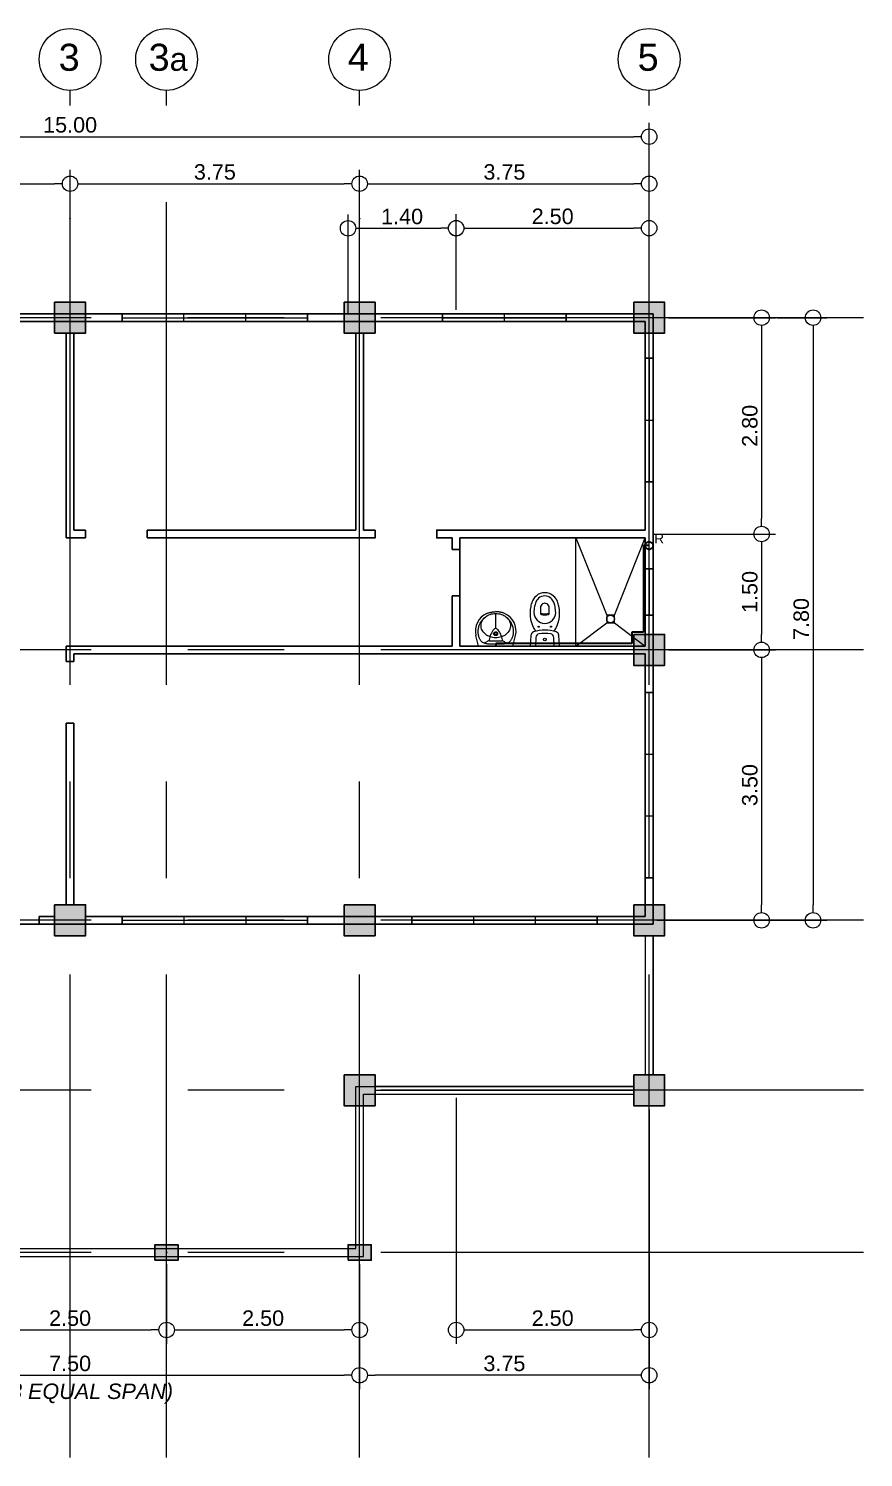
# Model space of a CAD drawing. Header units: metres. Extents: x -460 to 31334, y -1777 to 24987.
# Drawn here: x 249.46 to 260.27, y -948.48 to -929.99 of the extents above; entities that cross this region are included whole.
import ezdxf
from ezdxf.enums import TextEntityAlignment as Align

# ---------------------------------------------------------------- set-up
doc = ezdxf.new("R2010")
doc.units = ezdxf.units.M
doc.header["$MEASUREMENT"] = 0
doc.linetypes.add('ACAD_ISO04W100', pattern=[30, 24, -3, 0, -3])
doc.linetypes.add('CENTER', pattern=[2, 1.25, -0.25, 0.25, -0.25])
doc.layers.get('Defpoints').update_dxf_attribs({"color": 2})
for name, color, linetype, lineweight in [('col', 7, 'Continuous', 25), ('DIM', 8, 'Continuous', 5), ('fix', 8, 'Continuous', 13)]:
    doc.layers.add(name, color=color, linetype=linetype, lineweight=lineweight)
for name, color, linetype, lineweight, true_color in [('DW', 7, 'Continuous', 9, 0xff0a0a), ('MODULE', 7, 'CENTER', 0, 0x24ff24), ('WATER LINE', 7, 'ACAD_ISO04W100', 30, 0x0544ff)]:
    doc.layers.add(name, color=color, linetype=linetype, lineweight=lineweight, true_color=true_color)
doc.layers.add('wall', color=7, linetype='Continuous')
doc.styles.add('50', font='arial.ttf', dxfattribs={"height": 0.125})
doc.styles.add('SAM', font='arial.ttf', dxfattribs={"height": 0.15})
doc.styles.get("Standard").update_dxf_attribs({"font": 'arial.ttf'})
doc.dimstyles.get("Standard").update_dxf_attribs({"dimtxt": 0.2, "dimasz": 0.2, "dimexe": 0.18, "dimexo": 0.05, "dimgap": 0.05, "dimtad": 1, "dimzin": 0, "dimdsep": 46, "dimtxsty": 'Standard', "dimblk": 'DOTBLANK', "dimcen": 0.09, "dimclrd": 256, "dimclre": 256, "dimaunit": 1, "dimadec": 6, "dimazin": 0, "dimtfac": 1, "dimtix": 1, "dimtofl": 0, "dimtmove": 0, "dimatfit": 3, "dimfxl": 1, "dimtolj": 1, "dimtzin": 0, "dimlwd": -1, "dimlwe": -1, "dimarcsym": 0})

# ---------------------------------------------------------------- blocks, each defined once
blk = doc.blocks.new('MODULE')
at = {"layer": 'MODULE', "ltscale": 5, "transparency": 33554687}
for points in [[(7.5, -14.753), (7.5, 2.943)], [(8.75, -14.753), (8.75, 2.943)], [(11.25, -14.753), (11.25, 2.943)], [(15, -14.753), (15, 2.943)], [(17.775, 0), (-3.23, 0)], [(17.775, -4.3), (-3.23, -4.3)], [(17.775, -7.8), (-3.23, -7.8)], [(17.775, -10), (-3.23, -10)], [(17.775, -12.1), (-3.23, -12.1)]]:
    blk.add_lwpolyline(points, dxfattribs=at)
for centre in [(7.5, 3.343), (8.75, 3.343), (11.25, 3.343), (15, 3.343)]:
    blk.add_circle(centre, 0.4, dxfattribs=at)
at = {"layer": 'MODULE', "ltscale": 5, "transparency": 33554687, "char_height": 0.35, "attachment_point": 1, "style": '50'}
for s, insert in [('\\pi0.0854;3', (7.267, 3.546)), ('\\pi-0.03334;3{\\H0.85714x;a}', (8.551, 3.546)), ('\\pi0.07896;4', (11.017, 3.546)), ('\\pi0.08397;5', (14.767, 3.546))]:
    blk.add_mtext_dynamic_manual_height_columns(s, width=0.4, gutter_width=0.5, heights=[0], dxfattribs=dict(at, insert=insert))
blk = doc.blocks.new('_DotBlank')
at = {"color": 0, "linetype": 'ByBlock', "lineweight": -2}
blk.add_line((-0.5, 0), (-1, 0), dxfattribs=at)
blk.add_circle((0, 0), 0.5, dxfattribs=at)
blk = doc.blocks.new('*D928')
at = {"layer": 'Defpoints', "color": 0, "transparency": 16777216}
for p in [(257.499, -931.388), (242.499, -933.531), (257.499, -933.531)]:
    blk.add_point(p, dxfattribs=at)
at = {"layer": 'DIM', "transparency": 16777216}
for p, q in [((242.499, -933.481), (242.499, -931.208)), ((257.499, -933.481), (257.499, -931.208)), ((242.699, -931.388), (257.299, -931.388))]:
    blk.add_line(p, q, dxfattribs=at)
at = {"layer": 'DIM', "transparency": 16777216, "xscale": 0.2, "yscale": 0.2, "zscale": 0.2, "rotation": 180}
blk.add_blockref('_DotBlank', (242.499, -931.388), dxfattribs=at)
at = {"layer": 'DIM', "transparency": 16777216, "xscale": 0.2, "yscale": 0.2, "zscale": 0.2}
blk.add_blockref('_DotBlank', (257.499, -931.388), dxfattribs=at)
at = {"layer": 'DIM', "color": 0, "transparency": 16777216, "insert": (249.999, -931.236), "char_height": 0.2, "attachment_point": 5}
blk.add_mtext('\\A1;15.00', dxfattribs=at)
blk = doc.blocks.new('*D795')
at = {"layer": 'Defpoints', "color": 0, "transparency": 16777216}
for p in [(249.999, -931.997), (246.249, -933.531), (249.999, -933.531)]:
    blk.add_point(p, dxfattribs=at)
at = {"layer": 'DIM', "transparency": 16777216}
for p, q in [((246.249, -933.481), (246.249, -931.817)), ((249.999, -933.481), (249.999, -931.817)), ((246.449, -931.997), (249.799, -931.997))]:
    blk.add_line(p, q, dxfattribs=at)
at = {"layer": 'DIM', "transparency": 16777216, "xscale": 0.2, "yscale": 0.2, "zscale": 0.2, "rotation": 180}
blk.add_blockref('_DotBlank', (246.249, -931.997), dxfattribs=at)
at = {"layer": 'DIM', "transparency": 16777216, "xscale": 0.2, "yscale": 0.2, "zscale": 0.2}
blk.add_blockref('_DotBlank', (249.999, -931.997), dxfattribs=at)
at = {"layer": 'DIM', "color": 0, "transparency": 16777216, "insert": (248.124, -931.845), "char_height": 0.2, "attachment_point": 5}
blk.add_mtext('\\A1;3.75', dxfattribs=at)
blk = doc.blocks.new('*D796')
at = {"layer": 'Defpoints', "color": 0, "transparency": 16777216}
for p in [(253.749, -931.997), (249.999, -933.531), (253.749, -933.531)]:
    blk.add_point(p, dxfattribs=at)
at = {"layer": 'DIM', "transparency": 16777216}
for p, q in [((249.999, -933.481), (249.999, -931.817)), ((253.749, -933.481), (253.749, -931.817)), ((250.199, -931.997), (253.549, -931.997))]:
    blk.add_line(p, q, dxfattribs=at)
at = {"layer": 'DIM', "transparency": 16777216, "xscale": 0.2, "yscale": 0.2, "zscale": 0.2, "rotation": 180}
blk.add_blockref('_DotBlank', (249.999, -931.997), dxfattribs=at)
at = {"layer": 'DIM', "transparency": 16777216, "xscale": 0.2, "yscale": 0.2, "zscale": 0.2}
blk.add_blockref('_DotBlank', (253.749, -931.997), dxfattribs=at)
at = {"layer": 'DIM', "color": 0, "transparency": 16777216, "insert": (251.874, -931.845), "char_height": 0.2, "attachment_point": 5}
blk.add_mtext('\\A1;3.75', dxfattribs=at)
blk = doc.blocks.new('*D797')
at = {"layer": 'Defpoints', "color": 0, "transparency": 16777216}
for p in [(257.499, -931.997), (253.749, -933.531), (257.499, -933.531)]:
    blk.add_point(p, dxfattribs=at)
at = {"layer": 'DIM', "transparency": 16777216}
for p, q in [((253.749, -933.481), (253.749, -931.817)), ((257.499, -933.481), (257.499, -931.817)), ((253.949, -931.997), (257.299, -931.997))]:
    blk.add_line(p, q, dxfattribs=at)
at = {"layer": 'DIM', "transparency": 16777216, "xscale": 0.2, "yscale": 0.2, "zscale": 0.2, "rotation": 180}
blk.add_blockref('_DotBlank', (253.749, -931.997), dxfattribs=at)
at = {"layer": 'DIM', "transparency": 16777216, "xscale": 0.2, "yscale": 0.2, "zscale": 0.2}
blk.add_blockref('_DotBlank', (257.499, -931.997), dxfattribs=at)
at = {"layer": 'DIM', "color": 0, "transparency": 16777216, "insert": (255.624, -931.845), "char_height": 0.2, "attachment_point": 5}
blk.add_mtext('\\A1;3.75', dxfattribs=at)
blk = doc.blocks.new('*D801')
at = {"layer": 'Defpoints', "color": 0, "transparency": 16777216}
for p in [(257.699, -936.531), (257.699, -938.031), (258.955, -938.031)]:
    blk.add_point(p, dxfattribs=at)
at = {"layer": 'DIM', "transparency": 16777216}
for p, q in [((257.749, -936.531), (259.135, -936.531)), ((258.955, -936.731), (258.955, -937.831)), ((257.749, -938.031), (259.135, -938.031))]:
    blk.add_line(p, q, dxfattribs=at)
at = {"layer": 'DIM', "transparency": 16777216, "xscale": 0.2, "yscale": 0.2, "zscale": 0.2}
for p, rotation in [((258.955, -936.531), 90), ((258.955, -938.031), 270)]:
    blk.add_blockref('_DotBlank', p, dxfattribs=dict(at, rotation=rotation))
at = {"layer": 'DIM', "color": 0, "transparency": 16777216, "insert": (258.803, -937.281), "char_height": 0.2, "attachment_point": 5, "rotation": 90}
blk.add_mtext('\\A1;1.50', dxfattribs=at)
blk = doc.blocks.new('*D930')
at = {"layer": 'Defpoints', "color": 0, "transparency": 16777216}
for p in [(257.699, -933.731), (257.499, -936.531), (258.955, -936.531)]:
    blk.add_point(p, dxfattribs=at)
at = {"layer": 'DIM', "transparency": 16777216}
for p, q in [((257.749, -933.731), (259.135, -933.731)), ((258.955, -933.931), (258.955, -936.331)), ((257.549, -936.531), (259.135, -936.531))]:
    blk.add_line(p, q, dxfattribs=at)
at = {"layer": 'DIM', "transparency": 16777216, "xscale": 0.2, "yscale": 0.2, "zscale": 0.2}
for p, rotation in [((258.955, -933.731), 90), ((258.955, -936.531), 270)]:
    blk.add_blockref('_DotBlank', p, dxfattribs=dict(at, rotation=rotation))
at = {"layer": 'DIM', "color": 0, "transparency": 16777216, "insert": (258.803, -935.131), "char_height": 0.2, "attachment_point": 5, "rotation": 90}
blk.add_mtext('\\A1;2.80', dxfattribs=at)
blk = doc.blocks.new('A$C760102CB')
at = {"layer": 'fix', "transparency": 33554687}
for p, q in [((0.071, 0.69), (0.077, 0.579)), ((0.308, 0.578), (0.315, 0.69))]:
    blk.add_line(p, q, dxfattribs=at)
for points in [[(0.011, 0.552, 0.313572), (0.046, 0.507, 0.148983), (0.339, 0.506, 0.313572), (0.374, 0.551), (0.383, 0.69), (0.003, 0.69)], [(0.333, 0.256, 0.997252), (0.051, 0.257, 0.054268), (0.059, 0.177, 0.040235), (0.075, 0.124, 0.119968), (0.112, 0.071, 0.181516), (0.191, 0.041, 0.181516), (0.271, 0.07, 0.119968), (0.308, 0.123, 0.040235), (0.325, 0.177, 0.054268)], [(0.248, 0.271, 0.353967), (0.24, 0.281, 0.105376), (0.143, 0.281, 0.353967), (0.135, 0.272), (0.135, 0.193, 1), (0.248, 0.193)]]:
    blk.add_lwpolyline(points, format="xyb", close=True, dxfattribs=at)
blk.add_lwpolyline([(0.072, 0.5, 0.204199), (0.009, 0.177, 0.040235), (0.028, 0.115, 0.119968), (0.078, 0.043, 0.181516), (0.191, 0, 0.181516), (0.304, 0.042, 0.119968), (0.356, 0.114, 0.040235), (0.374, 0.176, 0.204199), (0.313, 0.499)], format="xyb", dxfattribs=at)
for centre, radius in [((0.193, 0.607), 0.0175), ((0.112, 0.44), 0.0075), ((0.272, 0.44), 0.0075)]:
    blk.add_circle(centre, radius, dxfattribs=at)
for centre, radius, start, end in [((0.127, 0.582), 0.05, 183.2724, 260.6544), ((0.259, 0.581), 0.05, 279.0654, 356.4474), ((0.194, 0.987), 0.461, 260.6544, 279.0654), ((0.191, 0.053), 0.219, 74.9202, 104.7996)]:
    blk.add_arc(centre, radius, start, end, dxfattribs=at)
blk = doc.blocks.new('A$C1BDC7D92')
at = {"layer": 'fix', "linetype": 'Continuous', "transparency": 33554687}
for p, q in [((0.043, 0.479), (0.007, 0.332)), ((0.523, 0.479), (0.043, 0.479)), ((0.523, 0.479), (0.558, 0.332))]:
    blk.add_line(p, q, dxfattribs=at)
at = {"layer": 'fix', "transparency": 33554687}
for p, q in [((0.193, 0.402), (0.122, 0.438)), ((0.372, 0.402), (0.443, 0.438))]:
    blk.add_line(p, q, dxfattribs=at)
at = {"layer": 'fix', "linetype": 'Continuous', "transparency": 33554687}
for points in [[(0.138, 0.075), (0.127, 0.083), (0.118, 0.091), (0.11, 0.099), (0.11, 0.099), (0.101, 0.108), (0.094, 0.118), (0.086, 0.127), (0.079, 0.137), (0.073, 0.148), (0.067, 0.159), (0.061, 0.17), (0.057, 0.181), (0.057, 0.181), (0.052, 0.193), (0.049, 0.204), (0.045, 0.216), (0.043, 0.229), (0.041, 0.241), (0.039, 0.253), (0.038, 0.266), (0.038, 0.278), (0.038, 0.278), (0.039, 0.291), (0.04, 0.304), (0.041, 0.316), (0.043, 0.328), (0.046, 0.34), (0.049, 0.352), (0.053, 0.362), (0.057, 0.372), (0.057, 0.372), (0.061, 0.382), (0.066, 0.39), (0.071, 0.398), (0.076, 0.405), (0.082, 0.412), (0.089, 0.418), (0.095, 0.423), (0.102, 0.428), (0.102, 0.428), (0.109, 0.432), (0.117, 0.436), (0.125, 0.439), (0.132, 0.442), (0.14, 0.445), (0.148, 0.447), (0.156, 0.449), (0.164, 0.45), (0.164, 0.45), (0.171, 0.451), (0.178, 0.452), (0.185, 0.452), (0.192, 0.453), (0.199, 0.453), (0.206, 0.453), (0.213, 0.453), (0.22, 0.453), (0.22, 0.453), (0.228, 0.453), (0.235, 0.453), (0.243, 0.453), (0.251, 0.453), (0.258, 0.453), (0.266, 0.453), (0.273, 0.453), (0.281, 0.453), (0.281, 0.453), (0.288, 0.453), (0.295, 0.453), (0.302, 0.453), (0.309, 0.453), (0.315, 0.453), (0.322, 0.453), (0.329, 0.453), (0.337, 0.453), (0.337, 0.453), (0.344, 0.453), (0.352, 0.453), (0.359, 0.453), (0.367, 0.453), (0.375, 0.453), (0.383, 0.452), (0.391, 0.451), (0.4, 0.45), (0.4, 0.45), (0.408, 0.449), (0.416, 0.447), (0.424, 0.445), (0.432, 0.442), (0.44, 0.439), (0.448, 0.436), (0.456, 0.432), (0.463, 0.428), (0.463, 0.428), (0.47, 0.423), (0.476, 0.418), (0.483, 0.412), (0.489, 0.405), (0.494, 0.398), (0.499, 0.39), (0.504, 0.382), (0.509, 0.372), (0.509, 0.372), (0.513, 0.362), (0.516, 0.352), (0.519, 0.34), (0.522, 0.328), (0.524, 0.316), (0.526, 0.304), (0.527, 0.291), (0.527, 0.278), (0.527, 0.278), (0.527, 0.266), (0.526, 0.253), (0.524, 0.241), (0.522, 0.229), (0.52, 0.216), (0.517, 0.204), (0.513, 0.193), (0.509, 0.181), (0.509, 0.181), (0.504, 0.17), (0.498, 0.159), (0.492, 0.148), (0.486, 0.137), (0.479, 0.127), (0.472, 0.118), (0.464, 0.108), (0.455, 0.099), (0.455, 0.099), (0.447, 0.091), (0.438, 0.083), (0.427, 0.075)], [(0.283, 0.234), (0.283, 0.169), (0.283, 0.103), (0.283, 0.025)]]:
    blk.add_lwpolyline(points, dxfattribs=at)
blk.add_lwpolyline([(0.31, 0.247, 0.133789), (0.375, 0.393, 0.453405), (0.363, 0.406), (0.202, 0.406, 0.453405), (0.19, 0.393, 0.133789), (0.255, 0.247)], format="xyb", dxfattribs=at)
blk.add_lwpolyline([(0.283, 0.025, -0.082757), (0.203, 0.039, -0.090524), (0.138, 0.075, -0.104224), (0.093, 0.132, -0.116526), (0.078, 0.195, -0.116526), (0.093, 0.258, -0.104224), (0.138, 0.314, -0.090524), (0.203, 0.35, -0.082757), (0.283, 0.364, -0.082757), (0.362, 0.35, -0.090524), (0.427, 0.314, -0.104224), (0.472, 0.258, -0.116526), (0.487, 0.195, -0.116526), (0.472, 0.132, -0.104224), (0.427, 0.075, -0.090524), (0.362, 0.039, -0.082757)], format="xyb", close=True, dxfattribs=at)
at = {"layer": 'fix', "transparency": 33554687}
for points in [[(0.16, 0.025), (0.17, 0.021), (0.18, 0.018), (0.188, 0.015), (0.195, 0.013), (0.202, 0.011), (0.208, 0.01), (0.214, 0.009), (0.219, 0.008), (0.225, 0.007), (0.231, 0.006), (0.238, 0.005), (0.245, 0.004), (0.253, 0.003), (0.262, 0.002), (0.271, 0.001), (0.283, 0)], [(0.405, 0.025), (0.395, 0.021), (0.386, 0.018), (0.377, 0.015), (0.37, 0.013), (0.363, 0.011), (0.357, 0.01), (0.351, 0.009), (0.346, 0.008), (0.34, 0.007), (0.334, 0.006), (0.327, 0.005), (0.32, 0.004), (0.312, 0.003), (0.304, 0.002), (0.294, 0.001), (0.283, 0)]]:
    blk.add_lwpolyline(points, dxfattribs=at)
at = {"layer": 'fix', "linetype": 'Continuous', "transparency": 33554687}
for radius in [0.0264, 0.0185]:
    blk.add_circle((0.283, 0.307), radius, dxfattribs=at)
for centre, radius, start, end in [((0.267, 0.269), 0.267, 166.4993, 246.3994), ((0.283, 0.269), 0.0353, 219.2954, 320.7046), ((0.298, 0.269), 0.267, 293.6006, 13.5007)]:
    blk.add_arc(centre, radius, start, end, dxfattribs=at)
at = {"layer": 'fix', "transparency": 33554687, "text_generation_flag": 4, "flags": 1}
for tag, p in [('ASCATNO', (0.283, 0.479)), ('ASCOLOR', (0.283, 0.469)), ('ASNAME', (0.283, 0.474))]:
    blk.add_attdef(tag, text='', height=0.00294, rotation=180, dxfattribs=at).set_placement(p, align=Align.MIDDLE)
blk = doc.blocks.new('*D809')
at = {"layer": 'Defpoints', "color": 0, "transparency": 16777216}
for p in [(257.699, -938.031), (257.549, -941.531), (258.955, -941.531)]:
    blk.add_point(p, dxfattribs=at)
at = {"layer": 'DIM', "transparency": 16777216}
for p, q in [((257.749, -938.031), (259.135, -938.031)), ((258.955, -938.231), (258.955, -941.331)), ((257.599, -941.531), (259.135, -941.531))]:
    blk.add_line(p, q, dxfattribs=at)
at = {"layer": 'DIM', "transparency": 16777216, "xscale": 0.2, "yscale": 0.2, "zscale": 0.2}
for p, rotation in [((258.955, -938.031), 90), ((258.955, -941.531), 270)]:
    blk.add_blockref('_DotBlank', p, dxfattribs=dict(at, rotation=rotation))
at = {"layer": 'DIM', "color": 0, "transparency": 16777216, "insert": (258.803, -939.781), "char_height": 0.2, "attachment_point": 5, "rotation": 90}
blk.add_mtext('\\A1;3.50', dxfattribs=at)
blk = doc.blocks.new('*D810')
at = {"layer": 'Defpoints', "color": 0, "transparency": 16777216}
for p in [(259.105, -933.731), (257.699, -941.531), (259.622, -941.531)]:
    blk.add_point(p, dxfattribs=at)
at = {"layer": 'DIM', "transparency": 16777216}
for p, q in [((259.155, -933.731), (259.802, -933.731)), ((259.622, -933.931), (259.622, -941.331)), ((257.749, -941.531), (259.802, -941.531))]:
    blk.add_line(p, q, dxfattribs=at)
at = {"layer": 'DIM', "transparency": 16777216, "xscale": 0.2, "yscale": 0.2, "zscale": 0.2}
for p, rotation in [((259.622, -933.731), 90), ((259.622, -941.531), 270)]:
    blk.add_blockref('_DotBlank', p, dxfattribs=dict(at, rotation=rotation))
at = {"layer": 'DIM', "color": 0, "transparency": 16777216, "insert": (259.469, -937.631), "char_height": 0.2, "attachment_point": 5, "rotation": 90}
blk.add_mtext('\\A1;7.80', dxfattribs=at)
blk = doc.blocks.new('*D813')
at = {"layer": 'Defpoints', "color": 0, "transparency": 16777216}
for p in [(257.499, -932.572), (254.999, -933.681), (257.499, -933.731)]:
    blk.add_point(p, dxfattribs=at)
at = {"layer": 'DIM', "transparency": 16777216}
for p, q in [((254.999, -933.631), (254.999, -932.392)), ((257.499, -933.681), (257.499, -932.392)), ((255.199, -932.572), (257.299, -932.572))]:
    blk.add_line(p, q, dxfattribs=at)
at = {"layer": 'DIM', "transparency": 16777216, "xscale": 0.2, "yscale": 0.2, "zscale": 0.2, "rotation": 180}
blk.add_blockref('_DotBlank', (254.999, -932.572), dxfattribs=at)
at = {"layer": 'DIM', "transparency": 16777216, "xscale": 0.2, "yscale": 0.2, "zscale": 0.2}
blk.add_blockref('_DotBlank', (257.499, -932.572), dxfattribs=at)
at = {"layer": 'DIM', "color": 0, "transparency": 16777216, "insert": (256.249, -932.42), "char_height": 0.2, "attachment_point": 5}
blk.add_mtext('\\A1;2.50', dxfattribs=at)
blk = doc.blocks.new('*D814')
at = {"layer": 'Defpoints', "color": 0, "transparency": 16777216}
for p in [(254.999, -932.574), (254.999, -933.531), (253.599, -933.731)]:
    blk.add_point(p, dxfattribs=at)
at = {"layer": 'DIM', "transparency": 16777216}
for p, q in [((253.599, -933.681), (253.599, -932.394)), ((254.999, -933.481), (254.999, -932.394)), ((253.799, -932.574), (254.799, -932.574))]:
    blk.add_line(p, q, dxfattribs=at)
at = {"layer": 'DIM', "transparency": 16777216, "xscale": 0.2, "yscale": 0.2, "zscale": 0.2, "rotation": 180}
blk.add_blockref('_DotBlank', (253.599, -932.574), dxfattribs=at)
at = {"layer": 'DIM', "transparency": 16777216, "xscale": 0.2, "yscale": 0.2, "zscale": 0.2}
blk.add_blockref('_DotBlank', (254.999, -932.574), dxfattribs=at)
at = {"layer": 'DIM', "color": 0, "transparency": 16777216, "insert": (254.299, -932.422), "char_height": 0.2, "attachment_point": 5}
blk.add_mtext('\\A1;1.40', dxfattribs=at)
blk = doc.blocks.new('*D815')
at = {"layer": 'Defpoints', "color": 0, "transparency": 16777216}
for p in [(254.999, -943.781), (257.499, -943.931), (257.499, -946.834)]:
    blk.add_point(p, dxfattribs=at)
at = {"layer": 'DIM', "transparency": 16777216}
for p, q in [((254.999, -943.831), (254.999, -947.014)), ((257.499, -943.981), (257.499, -947.014)), ((255.199, -946.834), (257.299, -946.834))]:
    blk.add_line(p, q, dxfattribs=at)
at = {"layer": 'DIM', "transparency": 16777216, "xscale": 0.2, "yscale": 0.2, "zscale": 0.2, "rotation": 180}
blk.add_blockref('_DotBlank', (254.999, -946.834), dxfattribs=at)
at = {"layer": 'DIM', "transparency": 16777216, "xscale": 0.2, "yscale": 0.2, "zscale": 0.2}
blk.add_blockref('_DotBlank', (257.499, -946.834), dxfattribs=at)
at = {"layer": 'DIM', "color": 0, "transparency": 16777216, "insert": (256.249, -946.682), "char_height": 0.2, "attachment_point": 5}
blk.add_mtext('\\A1;2.50', dxfattribs=at)
blk = doc.blocks.new('*D817')
at = {"layer": 'Defpoints', "color": 0, "transparency": 16777216}
for p in [(246.249, -945.931), (253.749, -945.931), (253.749, -947.42)]:
    blk.add_point(p, dxfattribs=at)
at = {"layer": 'DIM', "transparency": 16777216}
for p, q in [((246.249, -945.981), (246.249, -947.6)), ((253.749, -945.981), (253.749, -947.6)), ((246.449, -947.42), (253.549, -947.42))]:
    blk.add_line(p, q, dxfattribs=at)
at = {"layer": 'DIM', "transparency": 16777216, "xscale": 0.2, "yscale": 0.2, "zscale": 0.2, "rotation": 180}
blk.add_blockref('_DotBlank', (246.249, -947.42), dxfattribs=at)
at = {"layer": 'DIM', "transparency": 16777216, "xscale": 0.2, "yscale": 0.2, "zscale": 0.2}
blk.add_blockref('_DotBlank', (253.749, -947.42), dxfattribs=at)
at = {"layer": 'DIM', "color": 0, "transparency": 16777216, "insert": (249.999, -947.268), "char_height": 0.2, "attachment_point": 5}
blk.add_mtext('\\A1;7.50', dxfattribs=at)
blk = doc.blocks.new('*D819')
at = {"layer": 'Defpoints', "color": 0, "transparency": 16777216}
for p in [(248.749, -945.931), (251.249, -945.931), (251.249, -946.834)]:
    blk.add_point(p, dxfattribs=at)
at = {"layer": 'DIM', "transparency": 16777216}
for p, q in [((248.749, -945.981), (248.749, -947.014)), ((251.249, -945.981), (251.249, -947.014)), ((248.949, -946.834), (251.049, -946.834))]:
    blk.add_line(p, q, dxfattribs=at)
at = {"layer": 'DIM', "transparency": 16777216, "xscale": 0.2, "yscale": 0.2, "zscale": 0.2, "rotation": 180}
blk.add_blockref('_DotBlank', (248.749, -946.834), dxfattribs=at)
at = {"layer": 'DIM', "transparency": 16777216, "xscale": 0.2, "yscale": 0.2, "zscale": 0.2}
blk.add_blockref('_DotBlank', (251.249, -946.834), dxfattribs=at)
at = {"layer": 'DIM', "color": 0, "transparency": 16777216, "insert": (249.999, -946.682), "char_height": 0.2, "attachment_point": 5}
blk.add_mtext('\\A1;2.50', dxfattribs=at)
blk = doc.blocks.new('*D820')
at = {"layer": 'Defpoints', "color": 0, "transparency": 16777216}
for p in [(251.249, -945.931), (253.749, -945.931), (253.749, -946.834)]:
    blk.add_point(p, dxfattribs=at)
at = {"layer": 'DIM', "transparency": 16777216}
for p, q in [((251.249, -945.981), (251.249, -947.014)), ((253.749, -945.981), (253.749, -947.014)), ((251.449, -946.834), (253.549, -946.834))]:
    blk.add_line(p, q, dxfattribs=at)
at = {"layer": 'DIM', "transparency": 16777216, "xscale": 0.2, "yscale": 0.2, "zscale": 0.2, "rotation": 180}
blk.add_blockref('_DotBlank', (251.249, -946.834), dxfattribs=at)
at = {"layer": 'DIM', "transparency": 16777216, "xscale": 0.2, "yscale": 0.2, "zscale": 0.2}
blk.add_blockref('_DotBlank', (253.749, -946.834), dxfattribs=at)
at = {"layer": 'DIM', "color": 0, "transparency": 16777216, "insert": (252.499, -946.682), "char_height": 0.2, "attachment_point": 5}
blk.add_mtext('\\A1;2.50', dxfattribs=at)
blk = doc.blocks.new('*D821')
at = {"layer": 'Defpoints', "color": 0, "transparency": 16777216}
for p in [(257.499, -943.931), (253.749, -945.931), (253.749, -947.42)]:
    blk.add_point(p, dxfattribs=at)
at = {"layer": 'DIM', "transparency": 16777216}
for p, q in [((257.499, -943.981), (257.499, -947.6)), ((253.749, -945.981), (253.749, -947.6)), ((257.299, -947.42), (253.949, -947.42))]:
    blk.add_line(p, q, dxfattribs=at)
at = {"layer": 'DIM', "transparency": 16777216, "xscale": 0.2, "yscale": 0.2, "zscale": 0.2, "rotation": 180}
blk.add_blockref('_DotBlank', (253.749, -947.42), dxfattribs=at)
at = {"layer": 'DIM', "transparency": 16777216, "xscale": 0.2, "yscale": 0.2, "zscale": 0.2}
blk.add_blockref('_DotBlank', (257.499, -947.42), dxfattribs=at)
at = {"layer": 'DIM', "color": 0, "transparency": 16777216, "insert": (255.624, -947.268), "char_height": 0.2, "attachment_point": 5}
blk.add_mtext('\\A1;3.75', dxfattribs=at)

msp = doc.modelspace()

# ---------------------------------------------------------------- hatches: boundary and pattern name
at = {"layer": 'col', "true_color": 0x808080, "transparency": 33554687}
h = msp.add_hatch(color=8, dxfattribs=at)
h.dxf.hatch_style = 1
h.paths.add_polyline_path([(249.79852, -933.53095), (250.19852, -933.53095), (250.19852, -933.93095), (249.79852, -933.93095)])
h = msp.add_hatch(color=8, dxfattribs=at)
h.dxf.hatch_style = 1
h.paths.add_polyline_path([(253.54852, -933.53095), (253.94852, -933.53095), (253.94852, -933.93095), (253.54852, -933.93095)])
h = msp.add_hatch(color=8, dxfattribs=at)
h.dxf.hatch_style = 1
h.paths.add_polyline_path([(257.29852, -933.53095), (257.69852, -933.53095), (257.69852, -933.93095), (257.29852, -933.93095)])
h = msp.add_hatch(color=8, dxfattribs=at)
h.dxf.hatch_style = 1
h.paths.add_polyline_path([(257.29852, -937.83095), (257.69852, -937.83095), (257.69852, -938.23095), (257.29852, -938.23095)])
h = msp.add_hatch(color=8, dxfattribs=at)
h.dxf.hatch_style = 1
h.paths.add_polyline_path([(249.79852, -941.33095), (250.19852, -941.33095), (250.19852, -941.73095), (249.79852, -941.73095)])
h = msp.add_hatch(color=8, dxfattribs=at)
h.dxf.hatch_style = 1
h.paths.add_polyline_path([(253.54852, -941.33095), (253.94852, -941.33095), (253.94852, -941.73095), (253.54852, -941.73095)])
h = msp.add_hatch(color=8, dxfattribs=at)
h.dxf.hatch_style = 1
h.paths.add_polyline_path([(257.29852, -941.33095), (257.69852, -941.33095), (257.69852, -941.73095), (257.29852, -941.73095)])
h = msp.add_hatch(color=8, dxfattribs=at)
h.dxf.hatch_style = 1
h.paths.add_polyline_path([(253.54852, -943.53095), (253.94852, -943.53095), (253.94852, -943.93095), (253.54852, -943.93095)])
h = msp.add_hatch(color=8, dxfattribs=at)
h.dxf.hatch_style = 1
h.paths.add_polyline_path([(257.29852, -943.53095), (257.69852, -943.53095), (257.69852, -943.93095), (257.29852, -943.93095)])
h = msp.add_hatch(color=8, dxfattribs=at)
h.dxf.hatch_style = 1
h.paths.add_polyline_path([(251.09852, -945.93095), (251.09852, -945.73095), (251.39852, -945.73095), (251.39852, -945.93095)])
h = msp.add_hatch(color=8, dxfattribs=at)
h.dxf.hatch_style = 1
h.paths.add_polyline_path([(253.59852, -945.93095), (253.59852, -945.73095), (253.89852, -945.73095), (253.89852, -945.93095)])

# ---------------------------------------------------------------- linework, layer by layer
at = {"color": 8, "lineweight": 9, "true_color": 0x808080, "transparency": 33554687}
for points in [[(257.44852, -941.73095), (257.44852, -943.53095)], [(257.54852, -943.53095), (257.54852, -941.73095)], [(257.54852, -941.73095), (257.54852, -943.53095)], [(242.69852, -943.78095), (246.19852, -943.78095), (246.19852, -945.88095), (253.79852, -945.88095), (253.79852, -943.78095), (257.29852, -943.78095)], [(246.19852, -943.93095), (246.29852, -943.93095), (246.29852, -945.78095), (253.69852, -945.78095), (253.69852, -943.68095), (257.29852, -943.68095)]]:
    msp.add_lwpolyline(points, dxfattribs=at)
at = {"color": 8, "lineweight": 5, "true_color": 0x808080, "transparency": 33554687}
msp.add_lwpolyline([(257.29852, -943.73095), (257.29852, -943.68095), (253.94852, -943.68095), (253.94852, -943.73095), (257.29852, -943.73095)], dxfattribs=at)
at = {"color": 8, "true_color": 0x808080, "transparency": 33554687}
for p in [(249.99852, -932.45039), (253.74852, -932.45039), (251.24852, -945.83095)]:
    msp.add_point(p, dxfattribs=at)
at = {"layer": 'col', "color": 8, "true_color": 0x808080, "transparency": 33554687}
for points in [[(249.79852, -933.53095), (250.19852, -933.53095), (250.19852, -933.93095), (249.79852, -933.93095)], [(253.54852, -933.53095), (253.94852, -933.53095), (253.94852, -933.93095), (253.54852, -933.93095)], [(257.29852, -933.53095), (257.69852, -933.53095), (257.69852, -933.93095), (257.29852, -933.93095)], [(257.29852, -937.83095), (257.69852, -937.83095), (257.69852, -938.23095), (257.29852, -938.23095)], [(249.79852, -941.33095), (250.19852, -941.33095), (250.19852, -941.73095), (249.79852, -941.73095)], [(253.54852, -941.33095), (253.94852, -941.33095), (253.94852, -941.73095), (253.54852, -941.73095)], [(257.29852, -941.33095), (257.69852, -941.33095), (257.69852, -941.73095), (257.29852, -941.73095)], [(253.54852, -943.53095), (253.94852, -943.53095), (253.94852, -943.93095), (253.54852, -943.93095)], [(257.29852, -943.53095), (257.69852, -943.53095), (257.69852, -943.93095), (257.29852, -943.93095)], [(251.09852, -945.93095), (251.09852, -945.73095), (251.39852, -945.73095), (251.39852, -945.93095)], [(253.59852, -945.93095), (253.59852, -945.73095), (253.89852, -945.73095), (253.89852, -945.93095)]]:
    msp.add_lwpolyline(points, close=True, dxfattribs=at)
at = {"layer": 'DW', "color": 8, "true_color": 0x808080, "transparency": 33554687}
for points in [[(250.67352, -933.73095), (253.07352, -933.73095)], [(251.47352, -933.78095), (251.47352, -933.68095)], [(252.27352, -933.78095), (252.27352, -933.68095)], [(254.82352, -933.73095), (256.42352, -933.73095)], [(255.62352, -933.78095), (255.62352, -933.68095)], [(257.49852, -934.25595), (257.49852, -935.85595)], [(257.44852, -935.05595), (257.54852, -935.05595)], [(257.49852, -936.98095), (257.49852, -937.58095)], [(257.49852, -940.98095), (257.49852, -938.58095)], [(257.44852, -939.38095), (257.54852, -939.38095)], [(257.44852, -940.18095), (257.54852, -940.18095)], [(250.67352, -941.53095), (253.07352, -941.53095)], [(251.47352, -941.48095), (251.47352, -941.58095)], [(252.27352, -941.48095), (252.27352, -941.58095)], [(254.42352, -941.53095), (256.82352, -941.53095)], [(255.22352, -941.48095), (255.22352, -941.58095)], [(256.02352, -941.48095), (256.02352, -941.58095)]]:
    msp.add_lwpolyline(points, dxfattribs=at)
at = {"layer": 'fix', "color": 8, "lineweight": 18, "true_color": 0x808080, "transparency": 33554687}
for points in [[(256.54852, -936.5803), (256.94852, -937.58095), (257.04852, -937.58095), (257.44852, -936.58095)], [(256.54852, -937.98095), (256.54852, -936.58095)], [(256.54852, -937.98095), (256.94852, -937.68095), (257.04852, -937.68095), (257.44852, -937.98095)]]:
    msp.add_lwpolyline(points, dxfattribs=at)
msp.add_lwpolyline([(256.94852, -937.68095), (257.04852, -937.68095), (257.04852, -937.58095), (256.94852, -937.58095)], close=True, dxfattribs=at)
msp.add_circle((256.99852, -937.63095), 0.05, dxfattribs=at)
at = {"layer": 'wall', "color": 8, "true_color": 0x808080, "transparency": 33554687}
for p, q in [((242.54852, -933.78095), (257.44852, -933.78095)), ((257.44852, -933.78095), (257.44852, -936.48095)), ((253.79852, -933.93095), (253.79852, -936.48095)), ((250.19852, -936.58095), (249.94852, -936.58095)), ((253.79852, -936.48095), (253.94852, -936.48095)), ((254.94852, -936.58095), (254.94852, -936.73095)), ((257.44852, -936.58095), (255.04852, -936.58095)), ((255.04852, -936.58095), (255.04852, -937.98095)), ((257.44852, -937.98095), (257.44852, -936.58095)), ((254.94852, -937.33095), (254.94852, -937.98095)), ((254.94852, -937.98095), (249.94852, -937.98095)), ((249.94852, -937.98095), (249.94852, -938.17939)), ((257.44852, -938.08095), (250.04852, -938.08095)), ((250.04852, -938.08095), (250.04852, -938.17939)), ((257.44852, -941.48095), (257.44852, -938.08095)), ((250.04852, -938.17939), (249.94852, -938.17939)), ((249.94852, -938.98095), (249.94852, -941.33095)), ((250.04852, -938.98095), (249.94852, -938.98095)), ((250.04852, -938.98095), (250.04852, -941.33095)), ((250.19852, -941.48095), (257.44852, -941.48095))]:
    msp.add_line(p, q, dxfattribs=at)
msp.add_lwpolyline([(242.44852, -933.68095), (242.44852, -941.58095), (257.54852, -941.58095), (257.54852, -933.68095)], close=True, dxfattribs=at)
for points in [[(250.67352, -933.78095), (250.67352, -933.68095)], [(253.07352, -933.78095), (253.07352, -933.68095)], [(254.82352, -933.78095), (254.82352, -933.68095)], [(256.42352, -933.78095), (256.42352, -933.68095)], [(249.94852, -933.93095), (249.94852, -936.58095)], [(250.04852, -933.93095), (250.04852, -936.48095), (250.19852, -936.48095)], [(253.69852, -933.93095), (253.69852, -936.48095), (250.99852, -936.48095)], [(257.44852, -934.25595), (257.54852, -934.25595)], [(257.44852, -935.85595), (257.54852, -935.85595)], [(250.19852, -936.48095), (250.19852, -936.58095)], [(253.94852, -936.48095), (253.94852, -936.58095), (250.99852, -936.58095)], [(250.99852, -936.48095), (250.99852, -936.58095)], [(257.44852, -936.48095), (254.74852, -936.48095), (254.74852, -936.58095), (254.94852, -936.58095)], [(254.94852, -936.73095), (255.04852, -936.73095)], [(257.44852, -936.98095), (257.54852, -936.98095)], [(254.94852, -937.33095), (255.04852, -937.33095)], [(257.44852, -937.58095), (257.54852, -937.58095)], [(255.04852, -937.98095), (257.44852, -937.98095)], [(257.44852, -938.58095), (257.54852, -938.58095)], [(257.44852, -940.98095), (257.54852, -940.98095)], [(249.59852, -941.48095), (249.79852, -941.48095)], [(249.59852, -941.48095), (249.59852, -941.58095)], [(250.67352, -941.48095), (250.67352, -941.58095)], [(253.07352, -941.48095), (253.07352, -941.58095)], [(254.42352, -941.48095), (254.42352, -941.58095)], [(256.82352, -941.48095), (256.82352, -941.58095)]]:
    msp.add_lwpolyline(points, dxfattribs=at)
at = {"layer": 'WATER LINE', "ltscale": 5, "transparency": 33554687}
msp.add_lwpolyline([(257.49852, -936.68064), (257.42488, -936.68064), (257.42488, -937.80344), (257.27616, -937.80344), (257.27616, -937.94696), (255.51156, -937.94696), (255.51156, -937.98095)], dxfattribs=at)
msp.add_circle((257.49852, -936.68064), 0.05, dxfattribs=at)

# ---------------------------------------------------------------- block references
at = {"lineweight": 0, "transparency": 33554687}
msp.add_blockref('MODULE', (242.49852, -933.73095), dxfattribs=at)
at = {"layer": 'fix', "color": 8, "true_color": 0x808080, "transparency": 33554687, "rotation": 180.3112968417945}
msp.add_blockref('A$C760102CB', (256.33782, -937.28991), dxfattribs=at)
at = {"layer": 'fix', "color": 8, "lineweight": 18, "true_color": 0x808080, "transparency": 33554687, "xscale": 0.930641941635642, "yscale": 0.930641941635642, "zscale": 0.930641941635642, "rotation": 180}
msp.add_blockref('A$C1BDC7D92', (255.77452, -937.53555), dxfattribs=at)

# ---------------------------------------------------------------- texts
at = {"transparency": 33554687, "insert": (257.69143, -936.52626), "char_height": 0.125, "width": 2.3335475, "attachment_point": 3, "style": 'SAM'}
msp.add_mtext('R', dxfattribs=at)
at = {"layer": 'DIM', "color": 8, "true_color": 0x808080, "transparency": 33554687, "insert": (247.86204, -947.52745), "char_height": 0.2, "attachment_point": 1, "style": '50'}
msp.add_mtext_dynamic_manual_height_columns('\\pi0.90502;{\\fArial|b0|i1|c0|p34;(@ 3 EQUAL SPAN)}', width=4.3363781, gutter_width=0.625, heights=[0], dxfattribs=at)

# ---------------------------------------------------------------- dimensions: what is measured, and where the dimension line sits
at = {"layer": 'DIM', "color": 8, "true_color": 0x808080, "transparency": 33554687}
for base, p1, p2, picture, middle in [((257.49852, -931.38844), (242.49852, -933.53095), (257.49852, -933.53095), '*D928', (249.99852, -931.23633)), ((249.99852, -931.99682), (246.24852, -933.53095), (249.99852, -933.53095), '*D795', (248.12352, -931.84464)), ((253.74852, -931.99682), (249.99852, -933.53095), (253.74852, -933.53095), '*D796', (251.87352, -931.84464)), ((257.49852, -931.99682), (253.74852, -933.53095), (257.49852, -933.53095), '*D797', (255.62352, -931.84464)), ((254.99852, -932.57428), (253.59852, -933.73095), (254.99852, -933.53095), '*D814', (254.29852, -932.42217)), ((257.49852, -932.57185), (254.99852, -933.68095), (257.49852, -933.73095), '*D813', (256.24852, -932.41973)), ((257.49852, -946.83381), (254.99852, -943.78095), (257.49852, -943.93095), '*D815', (256.24852, -946.68169)), ((253.74852, -947.41981), (246.24852, -945.93095), (253.74852, -945.93095), '*D817', (249.99852, -947.2677)), ((251.24852, -946.83381), (248.74852, -945.93095), (251.24852, -945.93095), '*D819', (249.99852, -946.68169)), ((253.74852, -946.83381), (251.24852, -945.93095), (253.74852, -945.93095), '*D820', (252.49852, -946.68169))]:
    dim = msp.add_linear_dim(base=base, p1=p1, p2=p2, dimstyle='Standard', dxfattribs=at)
    dim.commit()
    dim.dimension.update_dxf_attribs({"geometry": picture, "text_midpoint": middle})
for base, p1, p2, angle, picture, middle in [((258.95484, -936.53095), (257.69852, -933.73095), (257.49852, -936.53095), 90, '*D930', (258.80272, -935.13095)), ((259.62155, -941.53095), (259.10484, -933.73095), (257.69852, -941.53095), 90, '*D810', (259.46943, -937.63095)), ((258.95484, -938.03095), (257.69852, -936.53095), (257.69852, -938.03095), 90, '*D801', (258.80272, -937.28095)), ((258.95484, -941.53095), (257.69852, -938.03095), (257.54852, -941.53095), 90, '*D809', (258.80266, -939.78095)), ((253.74852, -947.41981), (257.49852, -943.93095), (253.74852, -945.93095), 180, '*D821', (255.62352, -947.26763))]:
    dim = msp.add_linear_dim(base=base, p1=p1, p2=p2, angle=angle, dimstyle='Standard', dxfattribs=at)
    dim.commit()
    dim.dimension.update_dxf_attribs({"geometry": picture, "text_midpoint": middle})

doc.saveas('drawing.dxf')
